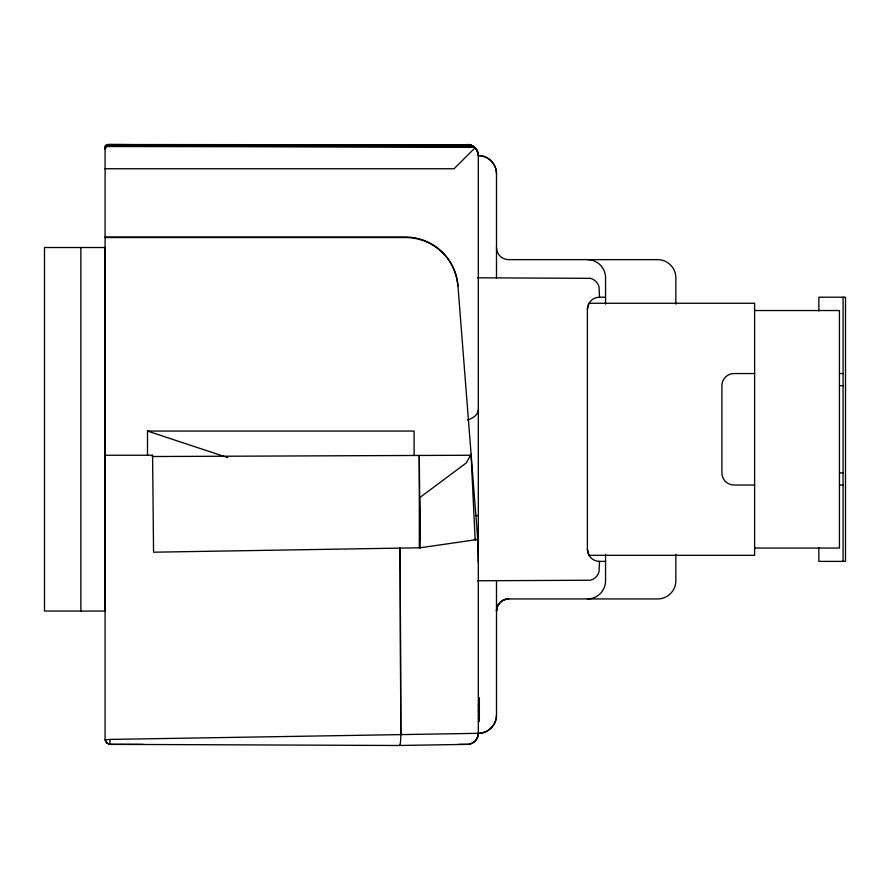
<?xml version="1.0" encoding="UTF-8"?>
<svg xmlns="http://www.w3.org/2000/svg" width="890" height="890" viewBox="0 0 890 890"><rect width="100%" height="100%" fill="white"/><g stroke="black" fill="none" stroke-linecap="round" stroke-linejoin="round"><path stroke-width="1.33" d="M80.857 611.063L80.857 247.52M474.07 742.071C476.973 739.701 469.609 745.609 467.439 744.352L399.365 745.486L109.937 744.363L109.937 739.423L478.319 733.327C488.054 733.382 496.564 724.872 496.498 715.148L496.498 580.769M143.312 744.363L109.937 744.363L106.655 742.794L105.087 739.512L105.087 149.364L106.655 146.082L109.937 144.514A5.451 5.451 0 0 0 109.325 144.614L108.78 144.77M496.498 611.063C496.464 604.577 502.138 598.903 508.624 598.937A12.115 12.115 0 0 0 496.498 611.063C496.364 604.577 502.138 598.803 508.624 598.937L657.665 598.937A18.178 18.178 0 0 0 675.844 580.769L675.844 554.359M587.389 309.32L589.013 303.268L754.62 303.268L754.62 555.316L589.013 555.316L587.389 549.252L587.389 309.32A12.115 12.115 0 0 1 599.504 297.204L599.037 286.858A12.071 12.071 0 0 0 590.504 278.325L477.385 277.814M152.49 455.246L152.49 456.615L152.49 455.246L105.087 455.246M475.093 741.125L477.496 737.543L478.319 733.327L478.319 155.55C478.453 149.654 473.191 144.391 467.295 144.514A11.036 11.036 0 0 1 478.319 155.55A18.178 18.178 0 0 1 496.498 173.728L496.498 277.814M478.319 410.034C477.707 415.53 472.19 418.478 467.461 420.047M477.952 736.175L476.851 738.845M109.425 144.514L129.206 144.625M107.123 145.671L107.835 145.204M107.623 145.326L471.511 145.348L472.801 145.993M152.59 455.98L153.558 552.201L420.214 547.773L477.763 539.451L457.872 284.867L457.872 285.924A52.555 52.454 0 0 0 405.473 237.541L105.087 237.541M105.12 739.89L109.937 739.423M109.325 744.263L109.937 744.218L109.181 744.218M420.202 540.397L419.646 497.688L466.316 462.911L471.099 454.178M474.403 539.496L477.763 539.451L478.319 562.491M152.49 456.526L471.099 455.246L475.16 539.852M468.218 144.892L470.143 144.892L107.223 144.514A6.252 4.194 31.3 0 0 105.087 149.364A5.451 5.451 0 0 1 105.354 148.163M108.469 144.892L109.937 144.892M105.087 168.755L454.089 168.755L475.093 147.751L474.003 146.794L106.655 146.082M105.087 237.018L405.473 237.018A52.555 52.454 0 0 1 457.872 285.39M599.504 297.204L605.567 297.204M754.62 310.532L839.437 310.532L839.437 548.051L754.62 548.051M754.62 373.544L734.016 373.544A12.115 12.115 0 0 0 721.901 385.659L721.901 472.913A12.115 12.115 0 0 0 734.016 485.028L754.62 485.028M839.437 373.544L843.075 373.544M839.437 385.659L843.075 385.659M147.506 455.246L147.506 431.049L414.095 431.049L414.095 455.246M839.437 472.913L843.075 472.913M839.437 485.028L843.075 485.028M475.627 515.566L478.319 515.566M587.389 549.252A12.115 12.115 0 0 0 599.504 561.379L605.567 561.379M477.385 580.769L590.504 580.247A12.071 12.071 0 0 0 599.037 571.714L599.504 561.379M478.319 704.313L479.354 704.313M478.319 707.005L479.354 707.005M478.319 710.042L479.354 710.042L479.354 697.638M478.319 711.488L479.354 711.488M478.319 715.593L479.354 715.593M478.319 718.441L479.354 718.441M478.319 721.479L479.354 721.479L479.354 710.342M458.951 744.363L467.295 744.363A11.036 11.036 0 0 0 478.319 733.327A18.178 18.178 0 0 0 496.498 715.148M465.659 144.614L467.295 144.614M106.244 146.538L474.27 147.028M478.319 155.55C488.054 155.494 496.564 164.005 496.498 173.728M147.506 431.049L227.773 457.616M475.583 148.307L475.093 147.751L477.518 151.434M476.851 150.032L477.496 151.333M400.811 734.606L400.122 548.106L400.811 734.606A10.992 1.602 89.1 0 1 399.365 745.509M843.075 297.204L843.075 561.379M818.845 311.111L818.845 297.204L845.5 297.204L845.5 561.379L818.845 561.379L818.845 547.472M675.844 304.213L675.844 277.814A18.178 18.178 0 0 0 657.665 259.635L508.624 259.635A12.115 12.115 0 0 1 496.498 247.52M605.567 304.157L605.567 277.814A18.178 18.178 0 0 0 587.389 259.635M605.567 554.426L605.567 580.769A18.178 18.178 0 0 1 587.389 598.937M109.937 744.363A5.451 5.451 0 0 1 105.087 739.512M44.5 247.52L44.5 611.063L105.087 611.063L105.087 247.52L44.5 247.52M420.214 547.773L419.335 547.784L419.268 455.246L420.214 547.773"/></g></svg>
